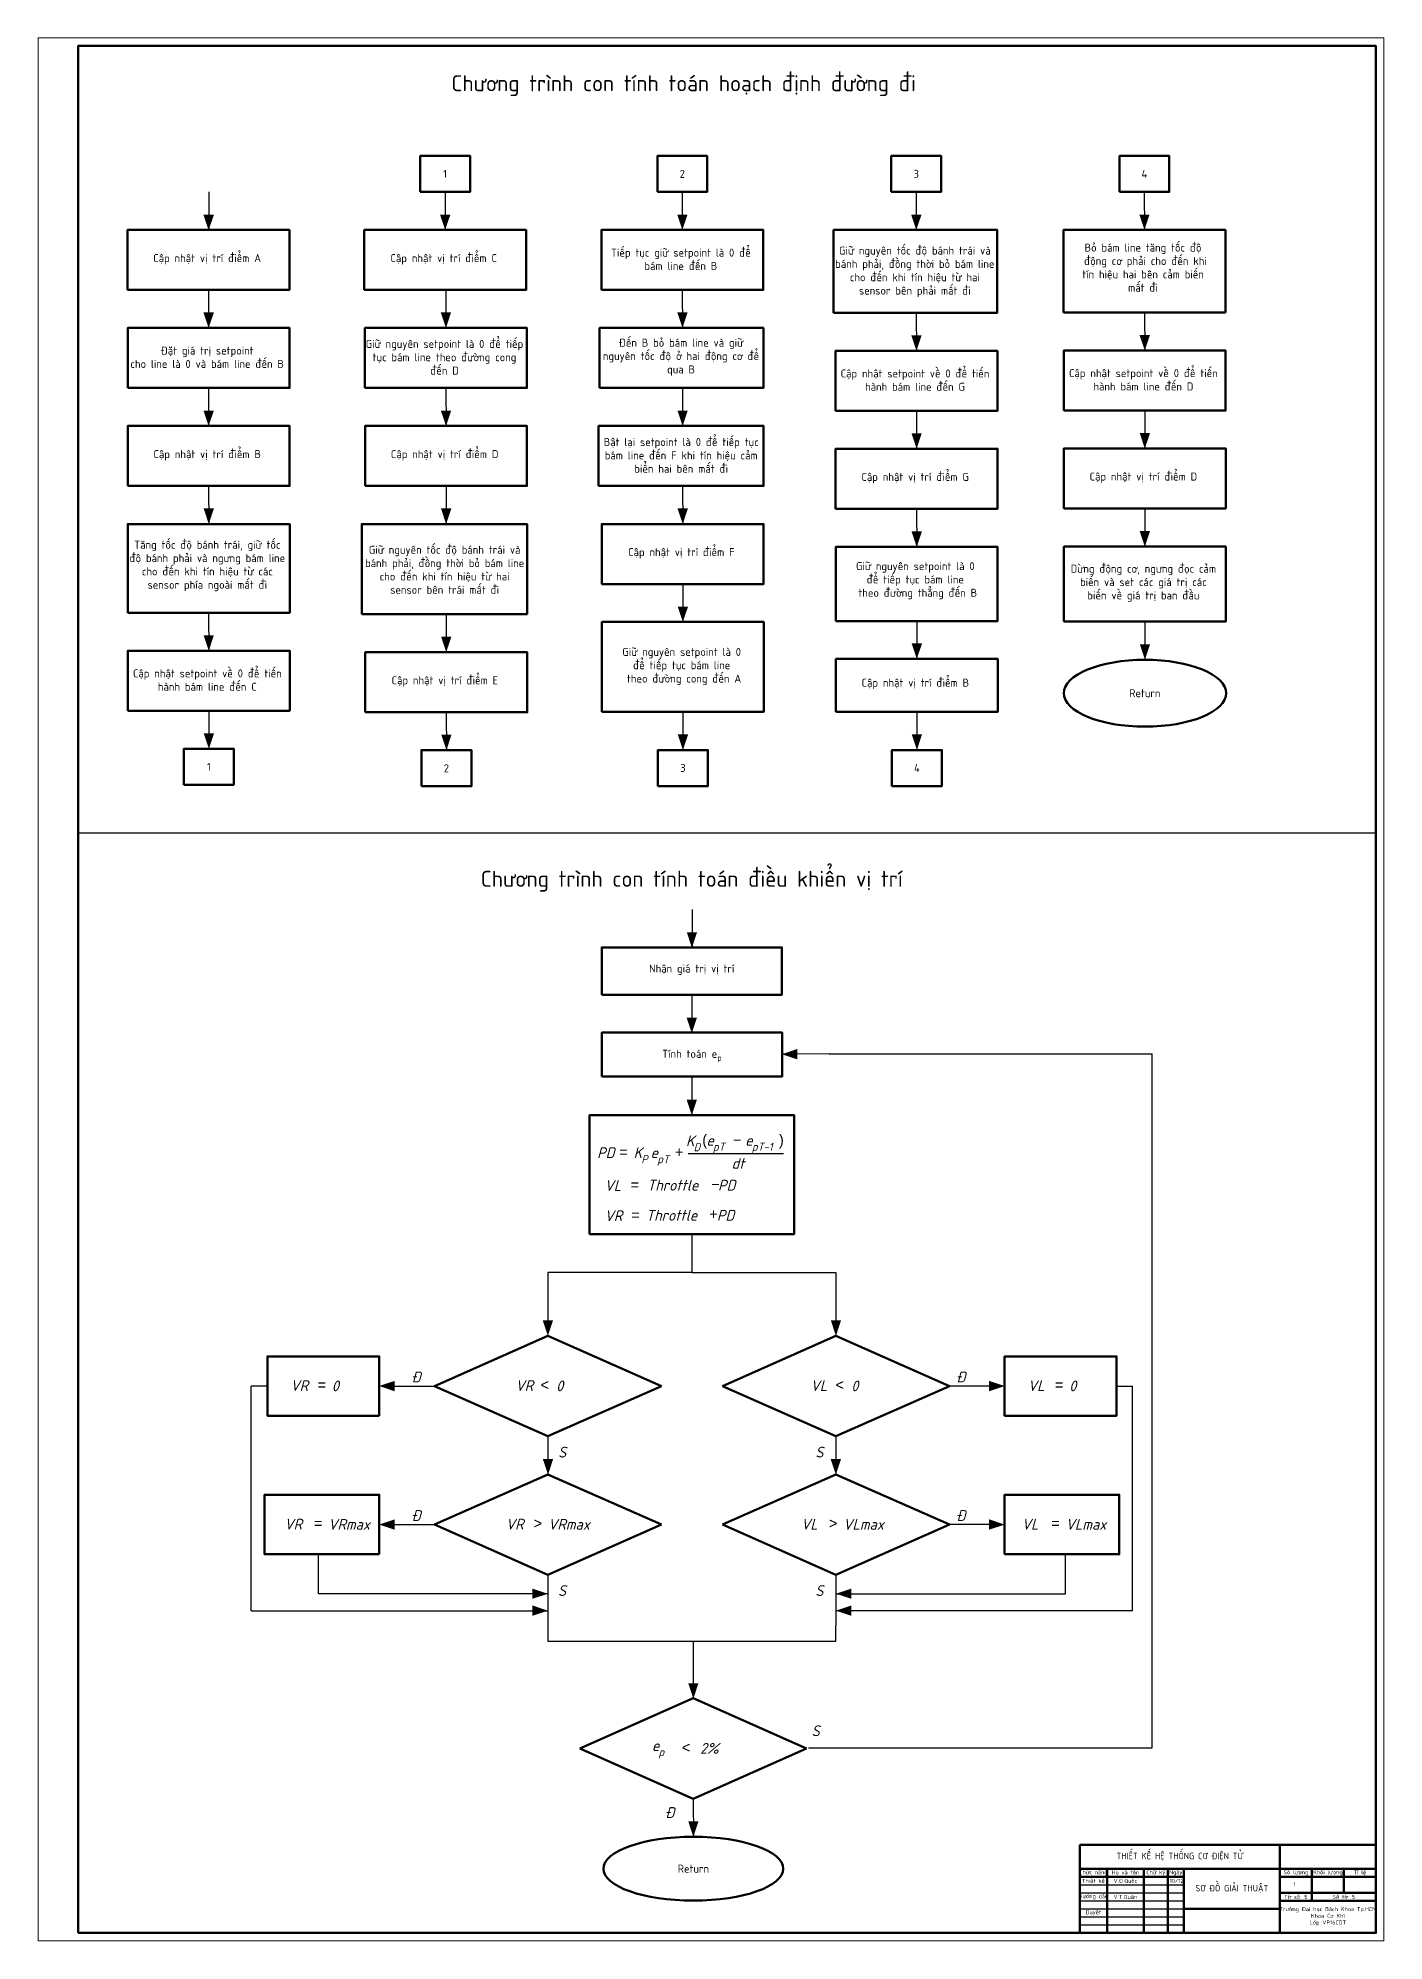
# Model space of a CAD drawing. Header units: millimetres. Extents: x 10943 to 22934, y -2424 to 1661.
# Drawn here: x 22093 to 22934, y -2424 to -1235 of the extents above; entities that cross this region are included whole.
import ezdxf

# ---------------------------------------------------------------- set-up
doc = ezdxf.new("R2010")
doc.units = ezdxf.units.MM
doc.header["$LTSCALE"] = 0.5
for name, color, linetype, lineweight in [('dam', 7, 'Continuous', 50), ('kt', 80, 'Continuous', 20), ('NetCoBan', 7, 'Continuous', 50), ('NetManh', 80, 'Continuous', 25)]:
    doc.layers.add(name, color=color, linetype=linetype, lineweight=lineweight)
doc.layers.add('manh_khungten', color=104, linetype='Continuous')
doc.styles.get("Standard").update_dxf_attribs({"font": '', "height": 3.5})
doc.styles.add('Text_2.5mm', font='', dxfattribs={"height": 2.5})
doc.styles.add('WMF-Symbol0', font='symbol.ttf')
doc.styles.add('WMF-TCVN 72840', font='')
doc.styles.get('Standard').set_extended_font_data('TCVN 7284')
doc.styles.get('Text_2.5mm').set_extended_font_data('TCVN 7284')
doc.styles.get('WMF-TCVN 72840').set_extended_font_data('TCVN 7284', italic=True)

msp = doc.modelspace()

# ---------------------------------------------------------------- linework, layer by layer
msp.add_line((22499.1, -1932.1), (22558.6, -1932.1))
at = {"layer": 'dam', "linetype": 'Continuous'}
for p, q in [((22340.5, -2077.4), (22411.4, -2046.1)), ((22411.4, -2046.1), (22482.3, -2077.4)), ((22591.4, -2046.1), (22520.5, -2077.4)), ((22662.3, -2077.4), (22591.4, -2046.1)), ((22411.4, -2108.8), (22340.5, -2077.4)), ((22482.3, -2077.4), (22411.4, -2108.8)), ((22520.5, -2077.4), (22591.4, -2108.8)), ((22591.4, -2108.8), (22662.3, -2077.4)), ((22340.5, -2164), (22411.4, -2132.6)), ((22411.4, -2132.6), (22482.3, -2164)), ((22591.4, -2132.6), (22520.5, -2164)), ((22662.3, -2164), (22591.4, -2132.6)), ((22411.4, -2195.3), (22340.5, -2164)), ((22482.3, -2164), (22411.4, -2195.3)), ((22520.5, -2164), (22591.4, -2195.3)), ((22591.4, -2195.3), (22662.3, -2164)), ((22502.2, -2272.5), (22431.3, -2303.9)), ((22573.1, -2303.9), (22502.2, -2272.5)), ((22431.3, -2303.9), (22502.2, -2335.3)), ((22502.2, -2335.3), (22573.1, -2303.9))]:
    msp.add_line(p, q, dxfattribs=at)
at = {"layer": 'dam', "ltscale": 0.25}
msp.add_line((22868.8, -2419.1), (22928.8, -2419.1), dxfattribs=at)
at = {"layer": 'dam', "linetype": 'Continuous'}
for points in [[(22331.6, -1331.3), (22362.8, -1331.3), (22362.8, -1308.8), (22331.6, -1308.8)], [(22479.8, -1331.3), (22510.9, -1331.3), (22510.9, -1308.8), (22479.8, -1308.8)], [(22626, -1331.3), (22657.1, -1331.3), (22657.1, -1308.8), (22626, -1308.8)], [(22768.6, -1331.3), (22799.7, -1331.3), (22799.7, -1308.8), (22768.6, -1308.8)], [(22148.8, -1392.5), (22249.9, -1392.5), (22249.9, -1355), (22148.8, -1355)], [(22296.7, -1392.5), (22397.8, -1392.5), (22397.8, -1355), (22296.7, -1355)], [(22444.9, -1392.5), (22546, -1392.5), (22546, -1355), (22444.9, -1355)], [(22589.9, -1406.8), (22692.2, -1406.8), (22692.2, -1355), (22589.9, -1355)], [(22733.6, -1406.6), (22834.8, -1406.6), (22834.8, -1355), (22733.6, -1355)], [(22148.9, -1453.8), (22250, -1453.8), (22250, -1416.3), (22148.9, -1416.3)], [(22297.1, -1453.8), (22398.3, -1453.8), (22398.3, -1416.3), (22297.1, -1416.3)], [(22443.7, -1453.8), (22546.1, -1453.8), (22546.1, -1416.3), (22443.7, -1416.3)], [(22591.1, -1468.1), (22692.3, -1468.1), (22692.3, -1430.6), (22591.1, -1430.6)], [(22733.8, -1467.9), (22834.9, -1467.9), (22834.9, -1430.4), (22733.8, -1430.4)], [(22148.9, -1515), (22250, -1515), (22250, -1477.5), (22148.9, -1477.5)], [(22297.2, -1515), (22398.3, -1515), (22398.3, -1477.5), (22297.2, -1477.5)], [(22443.1, -1515), (22546.2, -1515), (22546.2, -1477.5), (22443.1, -1477.5)], [(22591.2, -1529.3), (22692.4, -1529.3), (22692.4, -1491.8), (22591.2, -1491.8)], [(22733.9, -1529.1), (22835, -1529.1), (22835, -1491.6), (22733.9, -1491.6)], [(22148.9, -1594.2), (22250.1, -1594.2), (22250.1, -1538.8), (22148.9, -1538.8)], [(22295.1, -1595.1), (22398.4, -1595.1), (22398.4, -1538.8), (22295.1, -1538.8)], [(22445.1, -1576.3), (22546.2, -1576.3), (22546.2, -1538.8), (22445.1, -1538.8)], [(22591.3, -1599.4), (22692.4, -1599.4), (22692.4, -1553.1), (22591.3, -1553.1)], [(22733.9, -1599.8), (22835, -1599.8), (22835, -1552.9), (22733.9, -1552.9)], [(22445.2, -1656.2), (22546.3, -1656.2), (22546.3, -1600), (22445.2, -1600)], [(22148.9, -1655.5), (22250.1, -1655.5), (22250.1, -1618), (22148.9, -1618)], [(22297.3, -1656.4), (22398.5, -1656.4), (22398.5, -1618.9), (22297.3, -1618.9)], [(22591.4, -1656.2), (22692.5, -1656.2), (22692.5, -1623.1), (22591.4, -1623.1)], [(22184, -1701.7), (22215.1, -1701.7), (22215.1, -1679.2), (22184, -1679.2)], [(22332.4, -1702.6), (22363.6, -1702.6), (22363.6, -1680.1), (22332.4, -1680.1)], [(22480.2, -1702.5), (22511.4, -1702.5), (22511.4, -1680), (22480.2, -1680)], [(22626.4, -1702.5), (22657.6, -1702.5), (22657.6, -1680), (22626.4, -1680)], [(22445.1, -1832.9), (22557.6, -1832.9), (22557.6, -1803.4), (22445.1, -1803.4)], [(22445.2, -1884.1), (22557.7, -1884.1), (22557.7, -1856.6), (22445.2, -1856.6)], [(22437.5, -1982.6), (22565.2, -1982.6), (22565.2, -1908.1), (22437.5, -1908.1)], [(22306, -2096), (22236.1, -2096), (22236.1, -2058.9), (22306, -2058.9)], [(22696.8, -2096), (22766.8, -2096), (22766.8, -2058.9), (22696.8, -2058.9)], [(22306, -2182.5), (22234.4, -2182.5), (22234.4, -2145.4), (22306, -2145.4)], [(22696.8, -2182.5), (22768.4, -2182.5), (22768.4, -2145.4), (22696.8, -2145.4)]]:
    msp.add_lwpolyline(points, close=True, dxfattribs=at)
for centre, major_axis, ratio in [((22784.5, -1644.5), (50.7, 0), 0.412316), ((22502.3, -2379), (56.2, 0), 0.355351)]:
    msp.add_ellipse(centre, major_axis=major_axis, ratio=ratio, dxfattribs=at)
at = {"layer": 'kt'}
msp.add_lwpolyline([(22933.8, -2424.1), (22933.8, -1235.1), (22092.8, -1235.1), (22092.8, -2424.1)], close=True, dxfattribs=at)
at = {"layer": 'manh_khungten'}
for p, q in [((22743.8, -2389.1), (22808.8, -2389.1)), ((22743.8, -2394.1), (22808.8, -2394.1)), ((22743.8, -2399.1), (22808.8, -2399.1)), ((22743.8, -2404.1), (22808.8, -2404.1)), ((22743.8, -2409.1), (22808.8, -2409.1)), ((22743.8, -2414.1), (22808.8, -2414.1))]:
    msp.add_line(p, q, dxfattribs=at)
at = {"layer": 'NetCoBan'}
for p, q in [((22743.8, -2364.1), (22743.8, -2419.2)), ((22743.8, -2364.1), (22928.8, -2364.1)), ((22743.8, -2364.1), (22928.8, -2364.1)), ((22743.8, -2364.1), (22928.8, -2364.1)), ((22743.8, -2364.1), (22928.8, -2364.1)), ((22743.8, -2364.1), (22928.8, -2364.1)), ((22743.8, -2364.1), (22928.8, -2364.1)), ((22868.8, -2419.1), (22868.8, -2364.1)), ((22743.8, -2379.1), (22928.8, -2379.1)), ((22743.8, -2384.1), (22808.8, -2384.1)), ((22760.8, -2419.1), (22760.8, -2379.1)), ((22783.8, -2419.1), (22783.8, -2379.1)), ((22798.8, -2419.1), (22798.8, -2379.1)), ((22808.8, -2419.1), (22808.8, -2379.1)), ((22868.8, -2384.1), (22928.8, -2384.1)), ((22888.8, -2399.1), (22888.8, -2379.1)), ((22908.8, -2379.1), (22908.8, -2394.1)), ((22868.8, -2394.1), (22928.8, -2394.1)), ((22868.8, -2399.1), (22928.8, -2399.1)), ((22808.8, -2404.1), (22868.8, -2404.1))]:
    msp.add_line(p, q, dxfattribs=at)
msp.add_lwpolyline([(22117.8, -2419.1), (22117.8, -1240.1), (22928.8, -1240.1), (22928.8, -2419.1)], close=True, dxfattribs=at)
at = {"layer": 'NetManh'}
for p, q in [((22199.5, -1331.3), (22199.5, -1355)), ((22501.5, -1779.6), (22501.5, -1803.4)), ((22587.2, -1869.9), (22557.6, -1870.1)), ((22501.3, -1982.6), (22501.3, -2006.4)), ((22315.7, -2077.4), (22340.5, -2077.4)), ((22687.1, -2077.4), (22662.3, -2077.4)), ((22411.4, -2108.8), (22411.4, -2132.6)), ((22411.4, -2108.8), (22411.4, -2132.6)), ((22591.4, -2108.8), (22591.4, -2132.6)), ((22591.4, -2108.8), (22591.4, -2132.6)), ((22315.7, -2164), (22340.5, -2164)), ((22687.1, -2164), (22662.3, -2164)), ((22411.4, -2195.3), (22411.4, -2236.8)), ((22591.4, -2195.3), (22591.4, -2227.1)), ((22574.3, -2303.5), (22589.1, -2303.5))]:
    msp.add_line(p, q, dxfattribs=at)
at = {"layer": 'NetManh', "linetype": 'Continuous'}
for p, q in [((22347.2, -1331.3), (22347.2, -1355)), ((22495.4, -1331.3), (22495.4, -1355)), ((22641.6, -1331.3), (22641.6, -1355)), ((22784.1, -1331.3), (22784.2, -1355)), ((22199.4, -1392.5), (22199.4, -1416.3)), ((22347.6, -1392.5), (22347.7, -1416.3)), ((22495.4, -1392.5), (22495.5, -1416.3)), ((22641.6, -1406.8), (22641.7, -1430.6)), ((22784.3, -1406.6), (22784.4, -1430.4)), ((22199.4, -1453.8), (22199.4, -1477.5)), ((22347.7, -1453.8), (22347.8, -1477.5)), ((22495.5, -1453.8), (22495.6, -1477.5)), ((22641.7, -1468.1), (22641.8, -1491.8)), ((22784.4, -1467.9), (22784.4, -1491.6)), ((22199.4, -1515), (22199.5, -1538.8)), ((22347.8, -1515), (22347.8, -1538.8)), ((22495.6, -1515), (22495.7, -1538.8)), ((22641.8, -1529.3), (22641.9, -1553.1)), ((22784.4, -1529.1), (22784.4, -1552.9)), ((22495.7, -1576.3), (22495.7, -1600)), ((22199.4, -1594.2), (22199.5, -1618)), ((22347.8, -1595.1), (22347.9, -1618.9)), ((22641.9, -1599.4), (22641.9, -1623.1)), ((22784.4, -1599.8), (22784.5, -1623.6)), ((22199.5, -1655.5), (22199.6, -1679.2)), ((22347.9, -1656.4), (22348, -1680.1)), ((22495.7, -1656.2), (22495.8, -1680)), ((22641.9, -1656.2), (22642, -1680)), ((22501.3, -1832.9), (22501.4, -1856.6)), ((22501.3, -1884.1), (22501.4, -1907.9)), ((22501.3, -1982.6), (22501.4, -2006.4)), ((22502.2, -2335.3), (22502.3, -2359.1))]:
    msp.add_line(p, q, dxfattribs=at)
at = {"layer": 'NetManh', "ltscale": 0.25}
for p, q in [((22117.8, -1731.7), (22928.8, -1731.7)), ((22587.2, -1869.9), (22789.1, -1869.9)), ((22789.1, -2303.5), (22789.1, -1869.9)), ((22501.4, -2006.4), (22411.4, -2006.4)), ((22411.4, -2006.4), (22411.4, -2036.4)), ((22501.4, -2006.4), (22591.4, -2006.4)), ((22591.4, -2006.4), (22591.4, -2036.4)), ((22236.1, -2077.4), (22226.1, -2077.4)), ((22226.1, -2217.8), (22226.1, -2077.4)), ((22766.8, -2077.4), (22776.8, -2077.4)), ((22776.8, -2217.8), (22776.8, -2077.4)), ((22268, -2207.2), (22268, -2182.5)), ((22734.8, -2207.2), (22734.8, -2182.5)), ((22411.4, -2207.2), (22268, -2207.2)), ((22591.4, -2207.2), (22734.8, -2207.2)), ((22226.1, -2217.8), (22411.4, -2217.8)), ((22776.8, -2217.8), (22591.4, -2217.8)), ((22591.4, -2236.8), (22591.4, -2227.1)), ((22411.4, -2236.8), (22502.2, -2236.8)), ((22502.2, -2236.8), (22502.2, -2272.5)), ((22502.2, -2236.8), (22591.4, -2236.8)), ((22589.1, -2303.5), (22789.1, -2303.5))]:
    msp.add_line(p, q, dxfattribs=at)
at = {"layer": 'NetManh', "linetype": 'Continuous'}
for points in [[(22202.7, -1345.6), (22199.4, -1355.3), (22196.2, -1345.6)], [(22350.5, -1345.4), (22347.2, -1355), (22344, -1345.4)], [(22498.7, -1345.4), (22495.4, -1355), (22492.2, -1345.4)], [(22644.9, -1345.4), (22641.6, -1355), (22638.4, -1345.4)], [(22787.4, -1345.4), (22784.2, -1355), (22781, -1345.4)], [(22202.7, -1406.6), (22199.4, -1416.3), (22196.2, -1406.6)], [(22350.9, -1406.6), (22347.7, -1416.3), (22344.5, -1406.6)], [(22498.7, -1406.6), (22495.5, -1416.3), (22492.3, -1406.6)], [(22644.9, -1420.9), (22641.7, -1430.6), (22638.5, -1420.9)], [(22787.6, -1420.7), (22784.4, -1430.4), (22781.1, -1420.7)], [(22202.7, -1467.9), (22199.4, -1477.5), (22196.2, -1467.9)], [(22351, -1467.9), (22347.8, -1477.5), (22344.5, -1467.9)], [(22498.8, -1467.9), (22495.6, -1477.5), (22492.4, -1467.9)], [(22645, -1482.1), (22641.8, -1491.8), (22638.6, -1482.1)], [(22787.7, -1481.9), (22784.4, -1491.6), (22781.2, -1481.9)], [(22202.7, -1529.1), (22199.5, -1538.8), (22196.3, -1529.1)], [(22351.1, -1529.1), (22347.8, -1538.8), (22344.6, -1529.1)], [(22498.9, -1529.1), (22495.7, -1538.8), (22492.4, -1529.1)], [(22645.1, -1543.4), (22641.9, -1553.1), (22638.6, -1543.4)], [(22787.7, -1543.2), (22784.4, -1552.9), (22781.2, -1543.2)], [(22499, -1590.4), (22495.7, -1600), (22492.5, -1590.4)], [(22202.7, -1608.3), (22199.5, -1618), (22196.3, -1608.3)], [(22351.1, -1609.2), (22347.9, -1618.9), (22344.7, -1609.2)], [(22645.2, -1613.4), (22641.9, -1623.1), (22638.7, -1613.4)], [(22787.7, -1613.9), (22784.5, -1623.6), (22781.3, -1613.9)], [(22202.8, -1669.5), (22199.6, -1679.2), (22196.3, -1669.5)], [(22351.2, -1670.4), (22348, -1680.1), (22344.8, -1670.4)], [(22499, -1670.3), (22495.8, -1680), (22492.6, -1670.3)], [(22645.2, -1670.3), (22642, -1680), (22638.8, -1670.3)], [(22504.6, -1793.9), (22501.4, -1803.6), (22498.2, -1793.9)], [(22504.6, -1847.2), (22501.3, -1856.9), (22498.1, -1847.2)], [(22567.3, -1866.8), (22557.6, -1870.1), (22567.3, -1873.3)], [(22504.6, -1898.4), (22501.3, -1908.1), (22498.1, -1898.4)], [(22414.6, -2036.4), (22411.4, -2046.1), (22408.2, -2036.4)], [(22594.6, -2036.4), (22591.4, -2046.1), (22588.2, -2036.4)], [(22315.7, -2074.2), (22306, -2077.4), (22315.7, -2080.7)], [(22687.1, -2074.2), (22696.8, -2077.4), (22687.1, -2080.7)], [(22408.3, -2123.1), (22411.5, -2132.8), (22414.7, -2123.1)], [(22594.6, -2123.1), (22591.3, -2132.8), (22588.1, -2123.1)], [(22315.7, -2160.7), (22306, -2164), (22315.7, -2167.2)], [(22687.1, -2160.7), (22696.8, -2164), (22687.1, -2167.2)], [(22401.7, -2210.4), (22411.4, -2207.2), (22401.7, -2204)], [(22601.1, -2210.4), (22591.4, -2207.2), (22601.1, -2204)], [(22401.7, -2221), (22411.4, -2217.8), (22401.7, -2214.5)], [(22601.1, -2221), (22591.4, -2217.8), (22601.1, -2214.5)], [(22499.1, -2263.1), (22502.3, -2272.8), (22505.5, -2263.1)], [(22505.5, -2349.4), (22502.3, -2359.1), (22499.1, -2349.4)]]:
    msp.add_solid(points, dxfattribs=at)

# ---------------------------------------------------------------- texts
at = {"color": 7, "lineweight": 0}
for s, height, style, p in [('K', 6.75, 'WMF-TCVN 72840', (22497.7, -1927.6)), ('D', 5, 'WMF-TCVN 72840', (22502.5, -1930.7)), ('(', 6.75, 'WMF-Symbol0', (22507.9, -1927)), ('e', 6.75, 'WMF-TCVN 72840', (22510.5, -1927.3)), ('pT', 5, 'WMF-TCVN 72840', (22514.6, -1930.4)), ('-', 6.75, 'WMF-Symbol0', (22527.1, -1927)), ('e', 6.75, 'WMF-TCVN 72840', (22534.7, -1927.3)), ('pT-1', 5, 'WMF-TCVN 72840', (22538.9, -1930.4)), (')', 6.75, 'WMF-Symbol0', (22555.8, -1927)), ('PD', 6.75, 'WMF-TCVN 72840', (22442.2, -1935)), ('=', 6.75, 'WMF-Symbol0', (22456.1, -1934.5)), ('K', 6.75, 'WMF-TCVN 72840', (22465, -1935)), ('P', 5, 'WMF-TCVN 72840', (22469.8, -1938.2)), ('e', 6.75, 'WMF-TCVN 72840', (22475.6, -1935)), ('pT', 5, 'WMF-TCVN 72840', (22479.8, -1938.2)), ('+', 6.75, 'WMF-Symbol0', (22490.8, -1934.5)), ('dt', 6.75, 'WMF-TCVN 72840', (22526.2, -1941.7)), ('VL', 6.75, 'WMF-TCVN 72840', (22446.8, -1955.5)), ('Throttle   PD', 6.75, 'WMF-TCVN 72840', (22473.4, -1955.3)), ('=', 6.75, 'WMF-Symbol0', (22463.2, -1955)), ('-', 6.75, 'WMF-Symbol0', (22513.5, -1954.8)), ('VR', 6.75, 'WMF-TCVN 72840', (22446.8, -1974.4)), ('=', 6.75, 'WMF-Symbol0', (22463.6, -1973.9)), ('Throttle   PD', 6.75, 'WMF-TCVN 72840', (22472.7, -1974.1)), ('+', 6.75, 'WMF-Symbol0', (22512.3, -1973.3)), ('Đ', 6.75, 'WMF-TCVN 72840', (22326.1, -2075.1)), ('Đ', 6.75, 'WMF-TCVN 72840', (22666.5, -2075.1)), ('VR', 6.75, 'WMF-TCVN 72840', (22250.5, -2080.5)), ('=', 6.75, 'WMF-Symbol0', (22267.5, -2080)), ('0', 6.75, 'WMF-TCVN 72840', (22276.4, -2080.7)), ('VR', 6.75, 'WMF-TCVN 72840', (22391.1, -2080.5)), ('<', 6.75, 'WMF-Symbol0', (22406.8, -2080)), ('0', 6.75, 'WMF-TCVN 72840', (22416.6, -2080.7)), ('VL', 6.75, 'WMF-TCVN 72840', (22575.5, -2080.5)), ('<', 6.75, 'WMF-Symbol0', (22591.2, -2080)), ('0', 6.75, 'WMF-TCVN 72840', (22601, -2080.7)), ('VL', 6.75, 'WMF-TCVN 72840', (22711.3, -2080.5)), ('=', 6.75, 'WMF-Symbol0', (22728.2, -2080)), ('0', 6.75, 'WMF-TCVN 72840', (22737.2, -2080.7)), ('S', 6.75, 'WMF-TCVN 72840', (22417.8, -2122.1)), ('S', 6.75, 'WMF-TCVN 72840', (22578.5, -2122.1)), ('VR', 6.75, 'WMF-TCVN 72840', (22246.7, -2167.1)), ('=', 6.75, 'WMF-Symbol0', (22265.2, -2166.5)), ('VRmax', 6.75, 'WMF-TCVN 72840', (22274.1, -2167.2)), ('Đ', 6.75, 'WMF-TCVN 72840', (22326.1, -2161.7)), ('VR', 6.75, 'WMF-TCVN 72840', (22385.1, -2167.1)), ('>', 6.75, 'WMF-Symbol0', (22402.5, -2166.5)), ('VRmax', 6.75, 'WMF-TCVN 72840', (22411.5, -2167.2)), ('VL', 6.75, 'WMF-TCVN 72840', (22569.6, -2167.1)), ('>', 6.75, 'WMF-Symbol0', (22587, -2166.5)), ('VLmax', 6.75, 'WMF-TCVN 72840', (22595.9, -2167.2)), ('Đ', 6.75, 'WMF-TCVN 72840', (22666.5, -2161.7)), ('VL', 6.75, 'WMF-TCVN 72840', (22707.5, -2167.1)), ('=', 6.75, 'WMF-Symbol0', (22725.9, -2166.5)), ('VLmax', 6.75, 'WMF-TCVN 72840', (22734.9, -2167.2)), ('S', 6.75, 'WMF-TCVN 72840', (22417.7, -2208.6)), ('S', 6.75, 'WMF-TCVN 72840', (22578.5, -2208.6)), ('S', 6.75, 'WMF-TCVN 72840', (22576.2, -2296.2)), ('e', 6.75, 'WMF-TCVN 72840', (22476.4, -2305.5)), ('p', 5, 'WMF-TCVN 72840', (22480.6, -2308.6)), ('<', 6.75, 'WMF-Symbol0', (22495.1, -2306.6)), ('2%%%', 6.75, 'WMF-TCVN 72840', (22506.5, -2307.2)), ('Đ', 6.75, 'WMF-TCVN 72840', (22484.6, -2347.3))]:
    msp.add_text(s, height=height, dxfattribs=dict(at, style=style)).set_placement(p)
at = {"char_height": 5, "width": 100, "attachment_point": 5}
for s, insert in [('{\\C7;1}', (22347.2, -1320)), ('{\\C7;2}', (22495.4, -1320)), ('{\\C7;3}', (22641.6, -1320)), ('{\\C7;4}', (22784.1, -1320)), ('{\\C7;Tiếp tục giữ setpoint là 0 để bám line đến B}', (22494.5, -1373.4)), ('{\\C7;Giữ nguyên tốc độ bánh trái và bánh phải, đồng thời bỏ bám line cho đến khi tín hiệu từ hai sensor bên phải mất đi}', (22640.7, -1381.2)), ('{\\C7;Bỏ bám line tăng tốc độ\\P động cơ phải cho đến khi \\Ptín hiệu hai bên cảm biến \\Pmất đi}', (22783.3, -1378.6)), ('{\\C7;Cập nhật vị trí điểm A}', (22198.5, -1373.4)), ('{\\C7;Cập nhật vị trí điểm C}', (22346.3, -1373.4)), ('{\\C7;Giữ nguyên setpoint là 0 để tiếp tục bám line theo đường cong đến D}', (22346.8, -1434.6)), ('{\\C7;Đến B bỏ bám line và giữ nguyên tốc độ ở hai động cơ để qua B }', (22494.6, -1434.6)), ('{\\C7;Đặt giá trị setpoint \\Pcho line là 0 và bám line đến B}', (22198.5, -1434.6)), ('{\\C7;Cập nhật setpoint về 0 để tiến hành bám line đến G}', (22640.8, -1448.9)), ('{\\C7;Cập nhật setpoint về 0 để tiến hành bám line đến D}', (22783.5, -1448.7)), ('{\\C7;Bật lại setpoint là 0 để tiếp tục bám line đến F khi tín hiệu cảm biển hai bên mất đi }', (22494.7, -1495.9)), ('{\\C7;Cập nhật vị trí điểm B}', (22198.5, -1495.9)), ('{\\C7;Cập nhật vị trí điểm D}', (22346.9, -1495.9)), ('{\\C7;Cập nhật vị trí điểm G}', (22640.9, -1510.1)), ('{\\C7;Cập nhật vị trí điểm D}', (22783.5, -1509.9)), ('{\\C7;Tăng tốc độ bánh trái, giữ tốc độ bánh phải và ngưng bám line cho đến khi tín hiệu từ các sensor phía ngoài mất đi}', (22198.6, -1565)), ('{\\C7;Giữ nguyên tốc độ bánh trái và bánh phải, đồng thời bỏ bám line cho đến khi tín hiệu từ hai sensor bên trái mất đi}', (22346.9, -1567.4)), ('{\\C7;Cập nhật vị trí điểm F}', (22494.8, -1557.1)), ('{\\C7;Giữ nguyên setpoint là 0 \\Pđể tiếp tục bám line\\P theo đường thẳng đến B}', (22641, -1574.2)), ('{\\C7;Dừng động cơ, ngưng đọc cảm biến và set các giá trị các \\Pbiến về giá trị ban đầu}', (22783.5, -1575.8)), ('{\\C7;Giữ nguyên setpoint là 0 \\Pđể tiếp tục bám line\\P theo đường cong đến A}', (22495, -1627.8)), ('{\\C7;Cập nhật setpoint về 0 để tiến hành bám line đến C}', (22198.6, -1636.3)), ('{\\C7;Cập nhật vị trí điểm E}', (22347, -1637.2)), ('{\\C7;Cập nhật vị trí điểm B}', (22641, -1638.7)), ('{\\C7;Return}', (22784.4, -1644.5)), ('{\\C7;1}', (22199.6, -1690.5)), ('{\\C7;2}', (22348, -1691.4)), ('{\\C7;3}', (22495.8, -1691.2)), ('{\\C7;4}', (22642, -1691.2)), ('{\\C7;Nhận giá trị vị trí }', (22501.3, -1817.3)), ('\\A1;{\\C7;Tính toán e\\H0.7x;\\S^ p;}', (22501.4, -1870.7)), ('{\\C7;Return}', (22502.3, -2379))]:
    msp.add_mtext(s, dxfattribs=dict(at, insert=insert))
at = {"layer": 'dam', "char_height": 10, "attachment_point": 5}
for s, insert, width in [('{\\C7;Chương trình con tính toán hoạch định đường đi }', (22496.2, -1264.9), 302.07), ('{\\C7;Chương trình con tính toán điều khiển vị trí}', (22501.3, -1762), 317.24)]:
    msp.add_mtext(s, dxfattribs=dict(at, insert=insert, width=width))
at = {"layer": 'NetCoBan', "char_height": 4, "attachment_point": 5}
for s, insert, width in [('THIẾT KẾ HỆ THỐNG CƠ ĐIỆN TỬ', (22806.3, -2371.5), 125.493), ('{\\fTCVN 7284|b0|i0|c0|p34;SƠ ĐỒ GIẢI THUẬT}', (22838.8, -2391.6), 64.249)]:
    msp.add_mtext(s, dxfattribs=dict(at, insert=insert, width=width))
at = {"layer": 'NetManh', "ltscale": 0.35, "char_height": 2.5, "attachment_point": 5}
for s, insert in [('Chức năng', (22752.3, -2381.6)), ('Thiết kế', (22752.3, -2386.6)), ('Họ và tên', (22772.3, -2381.6)), ('Chữ ký', (22791.3, -2381.6)), ('Ngày', (22803.8, -2381.6)), ('Hướng dẫn', (22752.3, -2396.6)), ('Duyệt', (22752.3, -2406.6))]:
    msp.add_mtext(s, dxfattribs=dict(at, insert=insert))
for s, insert, width in [('\\pxi-3,l4,t4;V.Đ.Quốc', (22771, -2386.6), 25.753), ('\\A1;\\pxi-3,l4,t4;10/12', (22803, -2386.6), 13.885), ('\\pxi-3,l4,t4;V.T.Quân', (22771, -2396.6), 25.753)]:
    msp.add_mtext(s, dxfattribs=dict(at, insert=insert, width=width))
at = {"layer": 'NetManh', "ltscale": 0.35, "char_height": 2.5, "attachment_point": 5, "style": 'Text_2.5mm'}
for s, insert in [('Số lượng', (22878.8, -2381.6)), ('Khối lượng', (22898.8, -2381.6)), ('Tỉ lệ', (22918.8, -2381.6))]:
    msp.add_mtext(s, dxfattribs=dict(at, insert=insert))
for s, insert, width in [('1', (22878, -2388.7), 12.776), ('{\\fTCVN 7284|b0|i0|c163|p34;Tờ số:} 5{\\fTCVN 7284|b0|i0|c163|p34; }', (22878.8, -2396.6), 18.698), ('{\\fTCVN 7284|b0|i0|c163|p34;Số tờ:} 5{\\fTCVN 7284|b0|i1|c163|p34; }', (22908.8, -2396.6), 20.906), ('{\\fTCVN 7284|b0|i0|c163|p34;Trường Đại học Bách Khoa Tp.HCM\\PKhoa Cơ Khí\\PLớp }VP16CDT{\\fTCVN 7284|b0|i0|c163|p34;\\P }', (22898.8, -2410.9), 59.299)]:
    msp.add_mtext(s, dxfattribs=dict(at, insert=insert, width=width))

doc.saveas('drawing.dxf')
